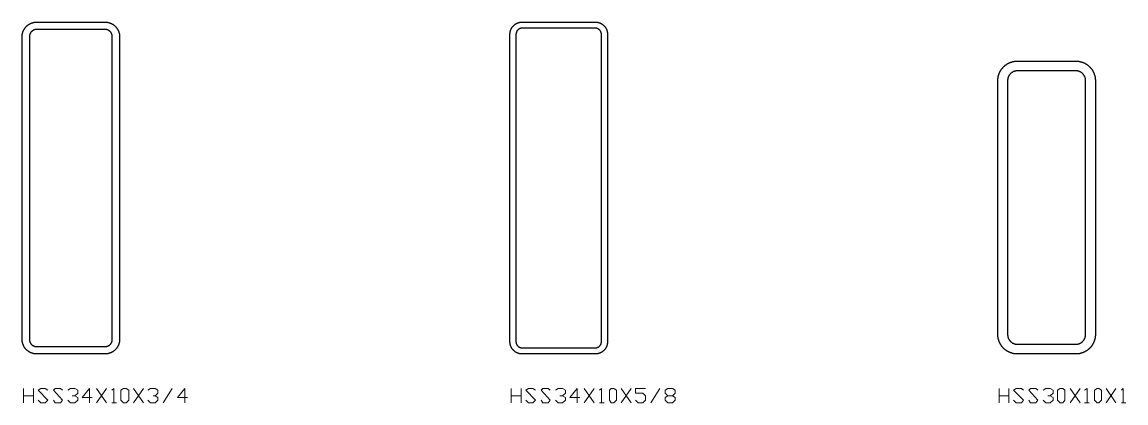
# Model space of a CAD drawing. Header units: inches. Extents: x 0 to 975, y -1305 to 34.
# Drawn here: x 100 to 213.1, y -5 to 34 of the extents above; entities that cross this region are included whole.
import ezdxf

# ---------------------------------------------------------------- set-up
doc = ezdxf.new("R2010")
doc.units = ezdxf.units.IN
doc.header["$MEASUREMENT"] = 0
doc.layers.add('AISC_STEEL', color=7, linetype='Continuous')

msp = doc.modelspace()

# ---------------------------------------------------------------- linework, layer by layer
at = {"color": 3, "lineweight": 0}
for p, q in [((100.16, -5.01), (100.16, -3.54)), ((100.16, -4.28), (101.18, -4.28)), ((101.18, -3.54), (101.18, -5.01)), ((107.63, -3.54), (108.65, -5.01)), ((107.63, -5.01), (108.65, -3.54)), ((111.41, -3.54), (112.43, -5.01)), ((111.41, -5.01), (112.43, -3.54)), ((114.46, -5.01), (115.38, -3.54)), ((150.14, -5.01), (150.14, -3.54)), ((150.14, -4.28), (151.16, -4.28)), ((151.16, -3.54), (151.16, -5.01)), ((157.61, -3.54), (158.63, -5.01)), ((157.61, -5.01), (158.63, -3.54)), ((161.4, -3.54), (162.41, -5.01)), ((161.4, -5.01), (162.41, -3.54)), ((164.44, -5.01), (165.36, -3.54)), ((200.13, -5.01), (200.13, -3.54)), ((200.13, -4.28), (201.14, -4.28)), ((201.14, -3.54), (201.14, -5.01)), ((207.41, -3.54), (208.43, -5.01)), ((207.41, -5.01), (208.43, -3.54)), ((211.1, -3.54), (212.11, -5.01)), ((211.1, -5.01), (212.11, -3.54)), ((109.2, -5.01), (109.66, -5.01)), ((110.4, -5.01), (110.4, -5.01)), ((159.18, -5.01), (159.64, -5.01)), ((160.38, -5.01), (160.38, -5.01)), ((206.4, -5.01), (206.4, -5.01)), ((208.89, -5.01), (209.35, -5.01)), ((210.18, -5.01), (210.18, -5.01)), ((212.67, -5.01), (213.13, -5.01))]:
    msp.add_line(p, q, dxfattribs=at)
for points in [[(101.64, -4.74), (101.92, -5.01), (102.38, -5.01), (102.65, -4.74), (101.64, -3.72), (101.92, -3.54), (102.38, -3.54), (102.65, -3.72)], [(103.21, -4.74), (103.39, -5.01), (103.94, -5.01), (104.13, -4.74), (103.21, -3.72), (103.39, -3.54), (103.94, -3.54), (104.13, -3.72)], [(104.68, -3.72), (104.96, -3.54), (105.42, -3.54), (105.7, -3.72), (105.7, -4), (105.42, -4.28), (105.14, -4.28)], [(105.42, -4.28), (105.7, -4.46), (105.7, -4.74), (105.42, -5.01), (104.96, -5.01), (104.68, -4.74)], [(107.17, -4.46), (106.16, -4.46), (106.9, -3.54), (106.9, -5.01)], [(109.2, -3.72), (109.39, -3.54), (109.39, -5.01)], [(112.89, -3.72), (113.17, -3.54), (113.63, -3.54), (113.9, -3.72), (113.9, -4), (113.63, -4.28), (113.44, -4.28)], [(113.63, -4.28), (113.9, -4.46), (113.9, -4.74), (113.63, -5.01), (113.17, -5.01), (112.89, -4.74)], [(116.95, -4.46), (115.93, -4.46), (116.67, -3.54), (116.67, -5.01)], [(151.62, -4.74), (151.9, -5.01), (152.36, -5.01), (152.63, -4.74), (151.62, -3.72), (151.9, -3.54), (152.36, -3.54), (152.63, -3.72)], [(153.19, -4.74), (153.37, -5.01), (153.93, -5.01), (154.11, -4.74), (153.19, -3.72), (153.37, -3.54), (153.93, -3.54), (154.11, -3.72)], [(154.66, -3.72), (154.94, -3.54), (155.4, -3.54), (155.68, -3.72), (155.68, -4), (155.4, -4.28), (155.12, -4.28)], [(155.4, -4.28), (155.68, -4.46), (155.68, -4.74), (155.4, -5.01), (154.94, -5.01), (154.66, -4.74)], [(157.15, -4.46), (156.14, -4.46), (156.88, -3.54), (156.88, -5.01)], [(159.18, -3.72), (159.37, -3.54), (159.37, -5.01)], [(162.87, -4.74), (163.15, -5.01), (163.61, -5.01), (163.89, -4.74), (163.89, -4.28), (163.61, -4), (162.87, -4), (162.87, -3.54), (163.89, -3.54)], [(166.65, -4.28), (166.93, -4.46), (166.93, -4.74), (166.65, -5.01), (166.19, -5.01), (165.91, -4.74), (165.91, -4.46), (166.19, -4.28), (166.65, -4.28), (166.93, -4), (166.93, -3.72), (166.65, -3.54), (166.19, -3.54), (165.91, -3.72), (165.91, -4), (166.19, -4.28)], [(201.6, -4.74), (201.88, -5.01), (202.43, -5.01), (202.62, -4.74), (201.6, -3.72), (201.88, -3.54), (202.43, -3.54), (202.62, -3.72)], [(203.17, -4.74), (203.35, -5.01), (203.91, -5.01), (204.09, -4.74), (203.17, -3.72), (203.35, -3.54), (203.91, -3.54), (204.09, -3.72)], [(204.64, -3.72), (204.92, -3.54), (205.38, -3.54), (205.66, -3.72), (205.66, -4), (205.38, -4.28), (205.11, -4.28)], [(205.38, -4.28), (205.66, -4.46), (205.66, -4.74), (205.38, -5.01), (204.92, -5.01), (204.64, -4.74)], [(208.89, -3.72), (209.16, -3.54), (209.16, -5.01)], [(212.67, -3.72), (212.85, -3.54), (212.85, -5.01)]]:
    msp.add_lwpolyline(points, dxfattribs=at)
for points in [[(110.4, -5.01), (110.12, -4.74), (110.12, -3.72), (110.4, -3.54), (110.68, -3.54), (110.95, -3.72), (110.95, -4.74), (110.68, -5.01)], [(160.38, -5.01), (160.2, -4.74), (160.2, -3.72), (160.38, -3.54), (160.66, -3.54), (160.93, -3.72), (160.93, -4.74), (160.66, -5.01)], [(206.4, -5.01), (206.12, -4.74), (206.12, -3.72), (206.4, -3.54), (206.67, -3.54), (206.86, -3.72), (206.86, -4.74), (206.67, -5.01)], [(210.18, -5.01), (209.9, -4.74), (209.9, -3.72), (210.18, -3.54), (210.36, -3.54), (210.64, -3.72), (210.64, -4.74), (210.36, -5.01)]]:
    msp.add_lwpolyline(points, close=True, dxfattribs=at)
at = {"layer": 'AISC_STEEL'}
for points in [[(108.5, 34), (108.53, 34), (108.56, 34), (108.59, 34), (108.62, 34), (108.65, 33.99), (108.68, 33.99), (108.71, 33.99), (108.74, 33.98), (108.77, 33.98), (108.8, 33.97), (108.83, 33.96), (108.85, 33.96), (108.88, 33.95), (108.91, 33.94), (108.94, 33.93), (108.97, 33.92), (109, 33.92), (109.03, 33.9), (109.05, 33.89), (109.08, 33.88), (109.11, 33.87), (109.14, 33.86), (109.16, 33.85), (109.19, 33.83), (109.22, 33.82), (109.24, 33.8), (109.27, 33.79), (109.29, 33.77), (109.32, 33.76), (109.34, 33.74), (109.37, 33.72), (109.39, 33.71), (109.42, 33.69), (109.44, 33.67), (109.46, 33.65), (109.48, 33.63), (109.51, 33.61), (109.53, 33.59), (109.55, 33.57), (109.57, 33.55), (109.59, 33.53), (109.61, 33.51), (109.63, 33.48), (109.65, 33.46), (109.67, 33.44), (109.69, 33.42), (109.71, 33.39), (109.72, 33.37), (109.74, 33.34), (109.76, 33.32), (109.77, 33.29), (109.79, 33.27), (109.8, 33.24), (109.82, 33.22), (109.83, 33.19), (109.85, 33.16), (109.86, 33.14), (109.87, 33.11), (109.88, 33.08), (109.89, 33.05), (109.9, 33.03), (109.92, 33), (109.92, 32.97), (109.93, 32.94), (109.94, 32.91), (109.95, 32.88), (109.96, 32.85), (109.96, 32.83), (109.97, 32.8), (109.98, 32.77), (109.98, 32.74), (109.99, 32.71), (109.99, 32.68), (109.99, 32.65), (110, 32.62), (110, 32.59), (110, 32.56), (110, 32.53), (110, 32.5), (110, 1.5), (110, 1.47), (110, 1.44), (110, 1.41), (110, 1.38), (109.99, 1.35), (109.99, 1.32), (109.99, 1.29), (109.98, 1.26), (109.98, 1.23), (109.97, 1.2), (109.96, 1.17), (109.96, 1.15), (109.95, 1.12), (109.94, 1.09), (109.93, 1.06), (109.92, 1.03), (109.92, 1), (109.9, 0.97), (109.89, 0.95), (109.88, 0.92), (109.87, 0.89), (109.86, 0.86), (109.85, 0.84), (109.83, 0.81), (109.82, 0.78), (109.8, 0.76), (109.79, 0.73), (109.77, 0.71), (109.76, 0.68), (109.74, 0.66), (109.72, 0.63), (109.71, 0.61), (109.69, 0.58), (109.67, 0.56), (109.65, 0.54), (109.63, 0.52), (109.61, 0.49), (109.59, 0.47), (109.57, 0.45), (109.55, 0.43), (109.53, 0.41), (109.51, 0.39), (109.48, 0.37), (109.46, 0.35), (109.44, 0.33), (109.42, 0.31), (109.39, 0.29), (109.37, 0.28), (109.34, 0.26), (109.32, 0.24), (109.29, 0.23), (109.27, 0.21), (109.24, 0.2), (109.22, 0.18), (109.19, 0.17), (109.16, 0.15), (109.14, 0.14), (109.11, 0.13), (109.08, 0.12), (109.05, 0.11), (109.03, 0.1), (109, 0.08), (108.97, 0.08), (108.94, 0.07), (108.91, 0.06), (108.88, 0.05), (108.85, 0.04), (108.83, 0.04), (108.8, 0.03), (108.77, 0.02), (108.74, 0.02), (108.71, 0.01), (108.68, 0.01), (108.65, 0.01), (108.62, 0), (108.59, 0), (108.56, 0), (108.53, 0), (108.5, 0), (101.5, 0), (101.47, 0), (101.44, 0), (101.41, 0), (101.38, 0), (101.35, 0.01), (101.32, 0.01), (101.29, 0.01), (101.26, 0.02), (101.23, 0.02), (101.2, 0.03), (101.17, 0.04), (101.15, 0.04), (101.12, 0.05), (101.09, 0.06), (101.06, 0.07), (101.03, 0.08), (101, 0.08), (100.97, 0.1), (100.95, 0.11), (100.92, 0.12), (100.89, 0.13), (100.86, 0.14), (100.84, 0.15), (100.81, 0.17), (100.78, 0.18), (100.76, 0.2), (100.73, 0.21), (100.71, 0.23), (100.68, 0.24), (100.66, 0.26), (100.63, 0.28), (100.61, 0.29), (100.58, 0.31), (100.56, 0.33), (100.54, 0.35), (100.52, 0.37), (100.49, 0.39), (100.47, 0.41), (100.45, 0.43), (100.43, 0.45), (100.41, 0.47), (100.39, 0.49), (100.37, 0.52), (100.35, 0.54), (100.33, 0.56), (100.31, 0.58), (100.29, 0.61), (100.28, 0.63), (100.26, 0.66), (100.24, 0.68), (100.23, 0.71), (100.21, 0.73), (100.2, 0.76), (100.18, 0.78), (100.17, 0.81), (100.15, 0.84), (100.14, 0.86), (100.13, 0.89), (100.12, 0.92), (100.11, 0.95), (100.1, 0.97), (100.08, 1), (100.08, 1.03), (100.07, 1.06), (100.06, 1.09), (100.05, 1.12), (100.04, 1.15), (100.04, 1.17), (100.03, 1.2), (100.02, 1.23), (100.02, 1.26), (100.01, 1.29), (100.01, 1.32), (100.01, 1.35), (100, 1.38), (100, 1.41), (100, 1.44), (100, 1.47), (100, 1.5), (100, 32.5), (100, 32.53), (100, 32.56), (100, 32.59), (100, 32.62), (100.01, 32.65), (100.01, 32.68), (100.01, 32.71), (100.02, 32.74), (100.02, 32.77), (100.03, 32.8), (100.04, 32.83), (100.04, 32.85), (100.05, 32.88), (100.06, 32.91), (100.07, 32.94), (100.08, 32.97), (100.08, 33), (100.1, 33.03), (100.11, 33.05), (100.12, 33.08), (100.13, 33.11), (100.14, 33.14), (100.15, 33.16), (100.17, 33.19), (100.18, 33.22), (100.2, 33.24), (100.21, 33.27), (100.23, 33.29), (100.24, 33.32), (100.26, 33.34), (100.28, 33.37), (100.29, 33.39), (100.31, 33.42), (100.33, 33.44), (100.35, 33.46), (100.37, 33.48), (100.39, 33.51), (100.41, 33.53), (100.43, 33.55), (100.45, 33.57), (100.47, 33.59), (100.49, 33.61), (100.52, 33.63), (100.54, 33.65), (100.56, 33.67), (100.58, 33.69), (100.61, 33.71), (100.63, 33.72), (100.66, 33.74), (100.68, 33.76), (100.71, 33.77), (100.73, 33.79), (100.76, 33.8), (100.78, 33.82), (100.81, 33.83), (100.84, 33.85), (100.86, 33.86), (100.89, 33.87), (100.92, 33.88), (100.95, 33.89), (100.97, 33.9), (101, 33.92), (101.03, 33.92), (101.06, 33.93), (101.09, 33.94), (101.12, 33.95), (101.15, 33.96), (101.17, 33.96), (101.2, 33.97), (101.23, 33.98), (101.26, 33.98), (101.29, 33.99), (101.32, 33.99), (101.35, 33.99), (101.38, 34), (101.41, 34), (101.44, 34), (101.47, 34), (101.5, 34)], [(158.75, 34), (158.78, 34), (158.81, 34), (158.84, 34), (158.87, 33.99), (158.9, 33.99), (158.93, 33.99), (158.96, 33.98), (158.99, 33.98), (159.02, 33.97), (159.04, 33.96), (159.07, 33.96), (159.1, 33.95), (159.13, 33.94), (159.16, 33.93), (159.19, 33.92), (159.21, 33.91), (159.24, 33.9), (159.27, 33.89), (159.3, 33.87), (159.32, 33.86), (159.35, 33.85), (159.38, 33.83), (159.4, 33.82), (159.43, 33.8), (159.45, 33.79), (159.48, 33.77), (159.5, 33.75), (159.52, 33.73), (159.55, 33.71), (159.57, 33.69), (159.59, 33.67), (159.61, 33.65), (159.63, 33.63), (159.65, 33.61), (159.67, 33.59), (159.69, 33.57), (159.71, 33.55), (159.73, 33.52), (159.75, 33.5), (159.77, 33.48), (159.79, 33.45), (159.8, 33.43), (159.82, 33.4), (159.83, 33.38), (159.85, 33.35), (159.86, 33.32), (159.87, 33.3), (159.89, 33.27), (159.9, 33.24), (159.91, 33.21), (159.92, 33.19), (159.93, 33.16), (159.94, 33.13), (159.95, 33.1), (159.96, 33.07), (159.96, 33.04), (159.97, 33.02), (159.98, 32.99), (159.98, 32.96), (159.99, 32.93), (159.99, 32.9), (159.99, 32.87), (160, 32.84), (160, 32.81), (160, 32.78), (160, 32.75), (160, 1.25), (160, 1.22), (160, 1.19), (160, 1.16), (159.99, 1.13), (159.99, 1.1), (159.99, 1.07), (159.98, 1.04), (159.98, 1.01), (159.97, 0.98), (159.96, 0.96), (159.96, 0.93), (159.95, 0.9), (159.94, 0.87), (159.93, 0.84), (159.92, 0.81), (159.91, 0.79), (159.9, 0.76), (159.89, 0.73), (159.87, 0.7), (159.86, 0.68), (159.85, 0.65), (159.83, 0.62), (159.82, 0.6), (159.8, 0.57), (159.79, 0.55), (159.77, 0.52), (159.75, 0.5), (159.73, 0.48), (159.71, 0.45), (159.69, 0.43), (159.67, 0.41), (159.65, 0.39), (159.63, 0.37), (159.61, 0.35), (159.59, 0.33), (159.57, 0.31), (159.55, 0.29), (159.52, 0.27), (159.5, 0.25), (159.48, 0.23), (159.45, 0.21), (159.43, 0.2), (159.4, 0.18), (159.38, 0.17), (159.35, 0.15), (159.32, 0.14), (159.3, 0.13), (159.27, 0.11), (159.24, 0.1), (159.21, 0.09), (159.19, 0.08), (159.16, 0.07), (159.13, 0.06), (159.1, 0.05), (159.07, 0.04), (159.04, 0.04), (159.02, 0.03), (158.99, 0.02), (158.96, 0.02), (158.93, 0.01), (158.9, 0.01), (158.87, 0.01), (158.84, 0), (158.81, 0), (158.78, 0), (158.75, 0), (151.25, 0), (151.22, 0), (151.19, 0), (151.16, 0), (151.13, 0.01), (151.1, 0.01), (151.07, 0.01), (151.04, 0.02), (151.01, 0.02), (150.98, 0.03), (150.96, 0.04), (150.93, 0.04), (150.9, 0.05), (150.87, 0.06), (150.84, 0.07), (150.81, 0.08), (150.79, 0.09), (150.76, 0.1), (150.73, 0.11), (150.7, 0.13), (150.68, 0.14), (150.65, 0.15), (150.62, 0.17), (150.6, 0.18), (150.57, 0.2), (150.55, 0.21), (150.52, 0.23), (150.5, 0.25), (150.48, 0.27), (150.45, 0.29), (150.43, 0.31), (150.41, 0.33), (150.39, 0.35), (150.37, 0.37), (150.35, 0.39), (150.33, 0.41), (150.31, 0.43), (150.29, 0.45), (150.27, 0.48), (150.25, 0.5), (150.23, 0.52), (150.21, 0.55), (150.2, 0.57), (150.18, 0.6), (150.17, 0.62), (150.15, 0.65), (150.14, 0.68), (150.13, 0.7), (150.11, 0.73), (150.1, 0.76), (150.09, 0.79), (150.08, 0.81), (150.07, 0.84), (150.06, 0.87), (150.05, 0.9), (150.04, 0.93), (150.04, 0.96), (150.03, 0.98), (150.02, 1.01), (150.02, 1.04), (150.01, 1.07), (150.01, 1.1), (150.01, 1.13), (150, 1.16), (150, 1.19), (150, 1.22), (150, 1.25), (150, 32.75), (150, 32.78), (150, 32.81), (150, 32.84), (150.01, 32.87), (150.01, 32.9), (150.01, 32.93), (150.02, 32.96), (150.02, 32.99), (150.03, 33.02), (150.04, 33.04), (150.04, 33.07), (150.05, 33.1), (150.06, 33.13), (150.07, 33.16), (150.08, 33.19), (150.09, 33.21), (150.1, 33.24), (150.11, 33.27), (150.13, 33.3), (150.14, 33.32), (150.15, 33.35), (150.17, 33.38), (150.18, 33.4), (150.2, 33.43), (150.21, 33.45), (150.23, 33.48), (150.25, 33.5), (150.27, 33.52), (150.29, 33.55), (150.31, 33.57), (150.33, 33.59), (150.35, 33.61), (150.37, 33.63), (150.39, 33.65), (150.41, 33.67), (150.43, 33.69), (150.45, 33.71), (150.48, 33.73), (150.5, 33.75), (150.52, 33.77), (150.55, 33.79), (150.57, 33.8), (150.6, 33.82), (150.62, 33.83), (150.65, 33.85), (150.68, 33.86), (150.7, 33.87), (150.73, 33.89), (150.76, 33.9), (150.79, 33.91), (150.81, 33.92), (150.84, 33.93), (150.87, 33.94), (150.9, 33.95), (150.93, 33.96), (150.96, 33.96), (150.98, 33.97), (151.01, 33.98), (151.04, 33.98), (151.07, 33.99), (151.1, 33.99), (151.13, 33.99), (151.16, 34), (151.19, 34), (151.22, 34), (151.25, 34)], [(101.5, 33.25), (101.47, 33.25), (101.44, 33.25), (101.41, 33.24), (101.38, 33.24), (101.35, 33.24), (101.32, 33.23), (101.3, 33.22), (101.27, 33.21), (101.24, 33.2), (101.21, 33.19), (101.19, 33.18), (101.16, 33.17), (101.13, 33.15), (101.11, 33.14), (101.08, 33.12), (101.06, 33.11), (101.04, 33.09), (101.01, 33.07), (100.99, 33.05), (100.97, 33.03), (100.95, 33.01), (100.93, 32.99), (100.91, 32.96), (100.89, 32.94), (100.88, 32.92), (100.86, 32.89), (100.85, 32.87), (100.83, 32.84), (100.82, 32.81), (100.81, 32.79), (100.8, 32.76), (100.79, 32.73), (100.78, 32.7), (100.77, 32.68), (100.76, 32.65), (100.76, 32.62), (100.76, 32.59), (100.75, 32.56), (100.75, 32.53), (100.75, 32.5), (100.75, 1.5), (100.75, 1.47), (100.75, 1.44), (100.76, 1.41), (100.76, 1.38), (100.76, 1.35), (100.77, 1.32), (100.78, 1.3), (100.79, 1.27), (100.8, 1.24), (100.81, 1.21), (100.82, 1.19), (100.83, 1.16), (100.85, 1.13), (100.86, 1.11), (100.88, 1.08), (100.89, 1.06), (100.91, 1.04), (100.93, 1.01), (100.95, 0.99), (100.97, 0.97), (100.99, 0.95), (101.01, 0.93), (101.04, 0.91), (101.06, 0.89), (101.08, 0.88), (101.11, 0.86), (101.13, 0.85), (101.16, 0.83), (101.19, 0.82), (101.21, 0.81), (101.24, 0.8), (101.27, 0.79), (101.3, 0.78), (101.32, 0.77), (101.35, 0.76), (101.38, 0.76), (101.41, 0.76), (101.44, 0.75), (101.47, 0.75), (101.5, 0.75), (108.5, 0.75), (108.53, 0.75), (108.56, 0.75), (108.59, 0.76), (108.62, 0.76), (108.65, 0.76), (108.68, 0.77), (108.7, 0.78), (108.73, 0.79), (108.76, 0.8), (108.79, 0.81), (108.81, 0.82), (108.84, 0.83), (108.87, 0.85), (108.89, 0.86), (108.92, 0.88), (108.94, 0.89), (108.96, 0.91), (108.99, 0.93), (109.01, 0.95), (109.03, 0.97), (109.05, 0.99), (109.07, 1.01), (109.09, 1.04), (109.11, 1.06), (109.12, 1.08), (109.14, 1.11), (109.15, 1.13), (109.17, 1.16), (109.18, 1.19), (109.19, 1.21), (109.2, 1.24), (109.21, 1.27), (109.22, 1.3), (109.23, 1.32), (109.24, 1.35), (109.24, 1.38), (109.24, 1.41), (109.25, 1.44), (109.25, 1.47), (109.25, 1.5), (109.25, 32.5), (109.25, 32.53), (109.25, 32.56), (109.24, 32.59), (109.24, 32.62), (109.24, 32.65), (109.23, 32.68), (109.22, 32.7), (109.21, 32.73), (109.2, 32.76), (109.19, 32.79), (109.18, 32.81), (109.17, 32.84), (109.15, 32.87), (109.14, 32.89), (109.12, 32.92), (109.11, 32.94), (109.09, 32.96), (109.07, 32.99), (109.05, 33.01), (109.03, 33.03), (109.01, 33.05), (108.99, 33.07), (108.96, 33.09), (108.94, 33.11), (108.92, 33.12), (108.89, 33.14), (108.87, 33.15), (108.84, 33.17), (108.81, 33.18), (108.79, 33.19), (108.76, 33.2), (108.73, 33.21), (108.7, 33.22), (108.68, 33.23), (108.65, 33.24), (108.62, 33.24), (108.59, 33.24), (108.56, 33.25), (108.53, 33.25), (108.5, 33.25)], [(151.25, 33.38), (151.22, 33.37), (151.19, 33.37), (151.16, 33.37), (151.13, 33.36), (151.1, 33.36), (151.07, 33.35), (151.05, 33.34), (151.02, 33.33), (150.99, 33.32), (150.96, 33.31), (150.94, 33.29), (150.91, 33.28), (150.89, 33.26), (150.86, 33.24), (150.84, 33.22), (150.82, 33.2), (150.8, 33.18), (150.78, 33.16), (150.76, 33.14), (150.74, 33.11), (150.72, 33.09), (150.71, 33.06), (150.69, 33.04), (150.68, 33.01), (150.67, 32.98), (150.66, 32.95), (150.65, 32.93), (150.64, 32.9), (150.64, 32.87), (150.63, 32.84), (150.63, 32.81), (150.63, 32.78), (150.62, 32.75), (150.62, 1.25), (150.63, 1.22), (150.63, 1.19), (150.63, 1.16), (150.64, 1.13), (150.64, 1.1), (150.65, 1.07), (150.66, 1.05), (150.67, 1.02), (150.68, 0.99), (150.69, 0.96), (150.71, 0.94), (150.72, 0.91), (150.74, 0.89), (150.76, 0.86), (150.78, 0.84), (150.8, 0.82), (150.82, 0.8), (150.84, 0.78), (150.86, 0.76), (150.89, 0.74), (150.91, 0.72), (150.94, 0.71), (150.96, 0.69), (150.99, 0.68), (151.02, 0.67), (151.05, 0.66), (151.07, 0.65), (151.1, 0.64), (151.13, 0.64), (151.16, 0.63), (151.19, 0.63), (151.22, 0.63), (151.25, 0.62), (158.75, 0.62), (158.78, 0.63), (158.81, 0.63), (158.84, 0.63), (158.87, 0.64), (158.9, 0.64), (158.93, 0.65), (158.95, 0.66), (158.98, 0.67), (159.01, 0.68), (159.04, 0.69), (159.06, 0.71), (159.09, 0.72), (159.11, 0.74), (159.14, 0.76), (159.16, 0.78), (159.18, 0.8), (159.2, 0.82), (159.22, 0.84), (159.24, 0.86), (159.26, 0.89), (159.28, 0.91), (159.29, 0.94), (159.31, 0.96), (159.32, 0.99), (159.33, 1.02), (159.34, 1.05), (159.35, 1.07), (159.36, 1.1), (159.36, 1.13), (159.37, 1.16), (159.37, 1.19), (159.37, 1.22), (159.38, 1.25), (159.38, 32.75), (159.37, 32.78), (159.37, 32.81), (159.37, 32.84), (159.36, 32.87), (159.36, 32.9), (159.35, 32.93), (159.34, 32.95), (159.33, 32.98), (159.32, 33.01), (159.31, 33.04), (159.29, 33.06), (159.28, 33.09), (159.26, 33.11), (159.24, 33.14), (159.22, 33.16), (159.2, 33.18), (159.18, 33.2), (159.16, 33.22), (159.14, 33.24), (159.11, 33.26), (159.09, 33.28), (159.06, 33.29), (159.04, 33.31), (159.01, 33.32), (158.98, 33.33), (158.95, 33.34), (158.93, 33.35), (158.9, 33.36), (158.87, 33.36), (158.84, 33.37), (158.81, 33.37), (158.78, 33.37), (158.75, 33.38)], [(208, 30), (208.03, 30), (208.07, 30), (208.1, 30), (208.13, 30), (208.16, 29.99), (208.2, 29.99), (208.23, 29.99), (208.26, 29.98), (208.29, 29.98), (208.33, 29.97), (208.36, 29.97), (208.39, 29.96), (208.42, 29.95), (208.45, 29.95), (208.49, 29.94), (208.52, 29.93), (208.55, 29.92), (208.58, 29.91), (208.61, 29.9), (208.64, 29.89), (208.67, 29.88), (208.7, 29.87), (208.74, 29.86), (208.77, 29.85), (208.8, 29.83), (208.83, 29.82), (208.86, 29.81), (208.88, 29.79), (208.91, 29.78), (208.94, 29.76), (208.97, 29.75), (209, 29.73), (209.03, 29.72), (209.06, 29.7), (209.08, 29.68), (209.11, 29.66), (209.14, 29.64), (209.16, 29.63), (209.19, 29.61), (209.22, 29.59), (209.24, 29.57), (209.27, 29.55), (209.29, 29.53), (209.32, 29.5), (209.34, 29.48), (209.37, 29.46), (209.39, 29.44), (209.41, 29.41), (209.44, 29.39), (209.46, 29.37), (209.48, 29.34), (209.5, 29.32), (209.53, 29.29), (209.55, 29.27), (209.57, 29.24), (209.59, 29.22), (209.61, 29.19), (209.63, 29.16), (209.64, 29.14), (209.66, 29.11), (209.68, 29.08), (209.7, 29.06), (209.72, 29.03), (209.73, 29), (209.75, 28.97), (209.76, 28.94), (209.78, 28.91), (209.79, 28.88), (209.81, 28.86), (209.82, 28.83), (209.83, 28.8), (209.85, 28.77), (209.86, 28.74), (209.87, 28.7), (209.88, 28.67), (209.89, 28.64), (209.9, 28.61), (209.91, 28.58), (209.92, 28.55), (209.93, 28.52), (209.94, 28.49), (209.95, 28.45), (209.95, 28.42), (209.96, 28.39), (209.97, 28.36), (209.97, 28.33), (209.98, 28.29), (209.98, 28.26), (209.99, 28.23), (209.99, 28.2), (209.99, 28.16), (210, 28.13), (210, 28.1), (210, 28.07), (210, 28.03), (210, 28), (210, 2), (210, 1.97), (210, 1.93), (210, 1.9), (210, 1.87), (209.99, 1.84), (209.99, 1.8), (209.99, 1.77), (209.98, 1.74), (209.98, 1.71), (209.97, 1.67), (209.97, 1.64), (209.96, 1.61), (209.95, 1.58), (209.95, 1.55), (209.94, 1.51), (209.93, 1.48), (209.92, 1.45), (209.91, 1.42), (209.9, 1.39), (209.89, 1.36), (209.88, 1.33), (209.87, 1.3), (209.86, 1.26), (209.85, 1.23), (209.83, 1.2), (209.82, 1.17), (209.81, 1.14), (209.79, 1.12), (209.78, 1.09), (209.76, 1.06), (209.75, 1.03), (209.73, 1), (209.72, 0.97), (209.7, 0.94), (209.68, 0.92), (209.66, 0.89), (209.64, 0.86), (209.63, 0.84), (209.61, 0.81), (209.59, 0.78), (209.57, 0.76), (209.55, 0.73), (209.53, 0.71), (209.5, 0.68), (209.48, 0.66), (209.46, 0.63), (209.44, 0.61), (209.41, 0.59), (209.39, 0.56), (209.37, 0.54), (209.34, 0.52), (209.32, 0.5), (209.29, 0.47), (209.27, 0.45), (209.24, 0.43), (209.22, 0.41), (209.19, 0.39), (209.16, 0.37), (209.14, 0.36), (209.11, 0.34), (209.08, 0.32), (209.06, 0.3), (209.03, 0.28), (209, 0.27), (208.97, 0.25), (208.94, 0.24), (208.91, 0.22), (208.88, 0.21), (208.86, 0.19), (208.83, 0.18), (208.8, 0.17), (208.77, 0.15), (208.74, 0.14), (208.7, 0.13), (208.67, 0.12), (208.64, 0.11), (208.61, 0.1), (208.58, 0.09), (208.55, 0.08), (208.52, 0.07), (208.49, 0.06), (208.45, 0.05), (208.42, 0.05), (208.39, 0.04), (208.36, 0.03), (208.33, 0.03), (208.29, 0.02), (208.26, 0.02), (208.23, 0.01), (208.2, 0.01), (208.16, 0.01), (208.13, 0), (208.1, 0), (208.07, 0), (208.03, 0), (208, 0), (202, 0), (201.97, 0), (201.93, 0), (201.9, 0), (201.87, 0), (201.84, 0.01), (201.8, 0.01), (201.77, 0.01), (201.74, 0.02), (201.71, 0.02), (201.67, 0.03), (201.64, 0.03), (201.61, 0.04), (201.58, 0.05), (201.55, 0.05), (201.51, 0.06), (201.48, 0.07), (201.45, 0.08), (201.42, 0.09), (201.39, 0.1), (201.36, 0.11), (201.33, 0.12), (201.3, 0.13), (201.26, 0.14), (201.23, 0.15), (201.2, 0.17), (201.17, 0.18), (201.14, 0.19), (201.12, 0.21), (201.09, 0.22), (201.06, 0.24), (201.03, 0.25), (201, 0.27), (200.97, 0.28), (200.94, 0.3), (200.92, 0.32), (200.89, 0.34), (200.86, 0.36), (200.84, 0.37), (200.81, 0.39), (200.78, 0.41), (200.76, 0.43), (200.73, 0.45), (200.71, 0.47), (200.68, 0.5), (200.66, 0.52), (200.63, 0.54), (200.61, 0.56), (200.59, 0.59), (200.56, 0.61), (200.54, 0.63), (200.52, 0.66), (200.5, 0.68), (200.47, 0.71), (200.45, 0.73), (200.43, 0.76), (200.41, 0.78), (200.39, 0.81), (200.37, 0.84), (200.36, 0.86), (200.34, 0.89), (200.32, 0.92), (200.3, 0.94), (200.28, 0.97), (200.27, 1), (200.25, 1.03), (200.24, 1.06), (200.22, 1.09), (200.21, 1.12), (200.19, 1.14), (200.18, 1.17), (200.17, 1.2), (200.15, 1.23), (200.14, 1.26), (200.13, 1.3), (200.12, 1.33), (200.11, 1.36), (200.1, 1.39), (200.09, 1.42), (200.08, 1.45), (200.07, 1.48), (200.06, 1.51), (200.05, 1.55), (200.05, 1.58), (200.04, 1.61), (200.03, 1.64), (200.03, 1.67), (200.02, 1.71), (200.02, 1.74), (200.01, 1.77), (200.01, 1.8), (200.01, 1.84), (200, 1.87), (200, 1.9), (200, 1.93), (200, 1.97), (200, 2), (200, 28), (200, 28.03), (200, 28.07), (200, 28.1), (200, 28.13), (200.01, 28.16), (200.01, 28.2), (200.01, 28.23), (200.02, 28.26), (200.02, 28.29), (200.03, 28.33), (200.03, 28.36), (200.04, 28.39), (200.05, 28.42), (200.05, 28.45), (200.06, 28.49), (200.07, 28.52), (200.08, 28.55), (200.09, 28.58), (200.1, 28.61), (200.11, 28.64), (200.12, 28.67), (200.13, 28.7), (200.14, 28.74), (200.15, 28.77), (200.17, 28.8), (200.18, 28.83), (200.19, 28.86), (200.21, 28.88), (200.22, 28.91), (200.24, 28.94), (200.25, 28.97), (200.27, 29), (200.28, 29.03), (200.3, 29.06), (200.32, 29.08), (200.34, 29.11), (200.36, 29.14), (200.37, 29.16), (200.39, 29.19), (200.41, 29.22), (200.43, 29.24), (200.45, 29.27), (200.47, 29.29), (200.5, 29.32), (200.52, 29.34), (200.54, 29.37), (200.56, 29.39), (200.59, 29.41), (200.61, 29.44), (200.63, 29.46), (200.66, 29.48), (200.68, 29.5), (200.71, 29.53), (200.73, 29.55), (200.76, 29.57), (200.78, 29.59), (200.81, 29.61), (200.84, 29.63), (200.86, 29.64), (200.89, 29.66), (200.92, 29.68), (200.94, 29.7), (200.97, 29.72), (201, 29.73), (201.03, 29.75), (201.06, 29.76), (201.09, 29.78), (201.12, 29.79), (201.14, 29.81), (201.17, 29.82), (201.2, 29.83), (201.23, 29.85), (201.26, 29.86), (201.3, 29.87), (201.33, 29.88), (201.36, 29.89), (201.39, 29.9), (201.42, 29.91), (201.45, 29.92), (201.48, 29.93), (201.51, 29.94), (201.55, 29.95), (201.58, 29.95), (201.61, 29.96), (201.64, 29.97), (201.67, 29.97), (201.71, 29.98), (201.74, 29.98), (201.77, 29.99), (201.8, 29.99), (201.84, 29.99), (201.87, 30), (201.9, 30), (201.93, 30), (201.97, 30), (202, 30)], [(202, 29), (201.97, 29), (201.94, 29), (201.91, 29), (201.88, 28.99), (201.85, 28.99), (201.82, 28.98), (201.79, 28.98), (201.77, 28.97), (201.74, 28.96), (201.71, 28.96), (201.68, 28.95), (201.65, 28.94), (201.62, 28.93), (201.6, 28.92), (201.57, 28.9), (201.54, 28.89), (201.52, 28.88), (201.49, 28.86), (201.47, 28.85), (201.44, 28.83), (201.42, 28.81), (201.39, 28.79), (201.37, 28.78), (201.35, 28.76), (201.33, 28.74), (201.3, 28.72), (201.28, 28.7), (201.26, 28.67), (201.24, 28.65), (201.22, 28.63), (201.21, 28.61), (201.19, 28.58), (201.17, 28.56), (201.15, 28.53), (201.14, 28.51), (201.12, 28.48), (201.11, 28.46), (201.1, 28.43), (201.08, 28.4), (201.07, 28.38), (201.06, 28.35), (201.05, 28.32), (201.04, 28.29), (201.04, 28.26), (201.03, 28.23), (201.02, 28.21), (201.02, 28.18), (201.01, 28.15), (201.01, 28.12), (201, 28.09), (201, 28.06), (201, 28.03), (201, 28), (201, 2), (201, 1.97), (201, 1.94), (201, 1.91), (201.01, 1.88), (201.01, 1.85), (201.02, 1.82), (201.02, 1.79), (201.03, 1.77), (201.04, 1.74), (201.04, 1.71), (201.05, 1.68), (201.06, 1.65), (201.07, 1.62), (201.08, 1.6), (201.1, 1.57), (201.11, 1.54), (201.12, 1.52), (201.14, 1.49), (201.15, 1.47), (201.17, 1.44), (201.19, 1.42), (201.21, 1.39), (201.22, 1.37), (201.24, 1.35), (201.26, 1.33), (201.28, 1.3), (201.3, 1.28), (201.33, 1.26), (201.35, 1.24), (201.37, 1.22), (201.39, 1.21), (201.42, 1.19), (201.44, 1.17), (201.47, 1.15), (201.49, 1.14), (201.52, 1.12), (201.54, 1.11), (201.57, 1.1), (201.6, 1.08), (201.62, 1.07), (201.65, 1.06), (201.68, 1.05), (201.71, 1.04), (201.74, 1.04), (201.77, 1.03), (201.79, 1.02), (201.82, 1.02), (201.85, 1.01), (201.88, 1.01), (201.91, 1), (201.94, 1), (201.97, 1), (202, 1), (208, 1), (208.03, 1), (208.06, 1), (208.09, 1), (208.12, 1.01), (208.15, 1.01), (208.18, 1.02), (208.21, 1.02), (208.23, 1.03), (208.26, 1.04), (208.29, 1.04), (208.32, 1.05), (208.35, 1.06), (208.38, 1.07), (208.4, 1.08), (208.43, 1.1), (208.46, 1.11), (208.48, 1.12), (208.51, 1.14), (208.53, 1.15), (208.56, 1.17), (208.58, 1.19), (208.61, 1.21), (208.63, 1.22), (208.65, 1.24), (208.67, 1.26), (208.7, 1.28), (208.72, 1.3), (208.74, 1.33), (208.76, 1.35), (208.78, 1.37), (208.79, 1.39), (208.81, 1.42), (208.83, 1.44), (208.85, 1.47), (208.86, 1.49), (208.88, 1.52), (208.89, 1.54), (208.9, 1.57), (208.92, 1.6), (208.93, 1.62), (208.94, 1.65), (208.95, 1.68), (208.96, 1.71), (208.96, 1.74), (208.97, 1.77), (208.98, 1.79), (208.98, 1.82), (208.99, 1.85), (208.99, 1.88), (209, 1.91), (209, 1.94), (209, 1.97), (209, 2), (209, 28), (209, 28.03), (209, 28.06), (209, 28.09), (208.99, 28.12), (208.99, 28.15), (208.98, 28.18), (208.98, 28.21), (208.97, 28.23), (208.96, 28.26), (208.96, 28.29), (208.95, 28.32), (208.94, 28.35), (208.93, 28.38), (208.92, 28.4), (208.9, 28.43), (208.89, 28.46), (208.88, 28.48), (208.86, 28.51), (208.85, 28.53), (208.83, 28.56), (208.81, 28.58), (208.79, 28.61), (208.78, 28.63), (208.76, 28.65), (208.74, 28.67), (208.72, 28.7), (208.7, 28.72), (208.67, 28.74), (208.65, 28.76), (208.63, 28.78), (208.61, 28.79), (208.58, 28.81), (208.56, 28.83), (208.53, 28.85), (208.51, 28.86), (208.48, 28.88), (208.46, 28.89), (208.43, 28.9), (208.4, 28.92), (208.38, 28.93), (208.35, 28.94), (208.32, 28.95), (208.29, 28.96), (208.26, 28.96), (208.23, 28.97), (208.21, 28.98), (208.18, 28.98), (208.15, 28.99), (208.12, 28.99), (208.09, 29), (208.06, 29), (208.03, 29), (208, 29)]]:
    msp.add_lwpolyline(points, close=True, dxfattribs=at)

doc.saveas('drawing.dxf')
